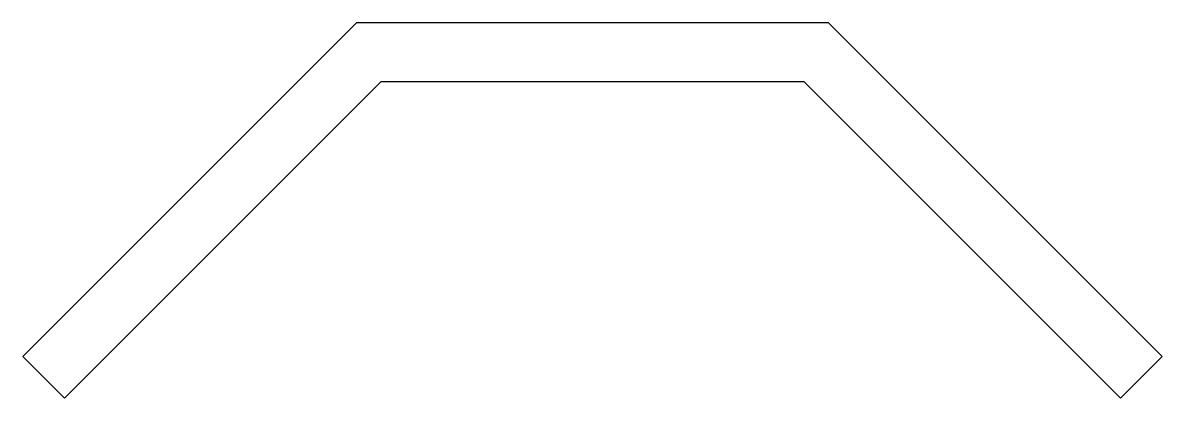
# Model space of a CAD drawing. Header units: feet. Extents: x -4.83 to 4.83, y -3.18 to 0.
import ezdxf

# ---------------------------------------------------------------- set-up
doc = ezdxf.new("R2010")
doc.units = ezdxf.units.FT
doc.header["$MEASUREMENT"] = 0

msp = doc.modelspace()

# ---------------------------------------------------------------- linework, layer by layer
at = {"linetype": 'Continuous'}
for p, q in [((-4.8284, -2.8284), (-4.4749, -3.182)), ((4.4749, -3.182), (4.8284, -2.8284))]:
    msp.add_line(p, q, dxfattribs=at)
for points in [[(4.8284, -2.8284), (2, 0), (-2, 0), (-4.8284, -2.8284)], [(4.4749, -3.182), (1.7929, -0.5), (-1.7929, -0.5), (-4.4749, -3.182)]]:
    msp.add_lwpolyline(points, dxfattribs=at)

doc.saveas('drawing.dxf')
